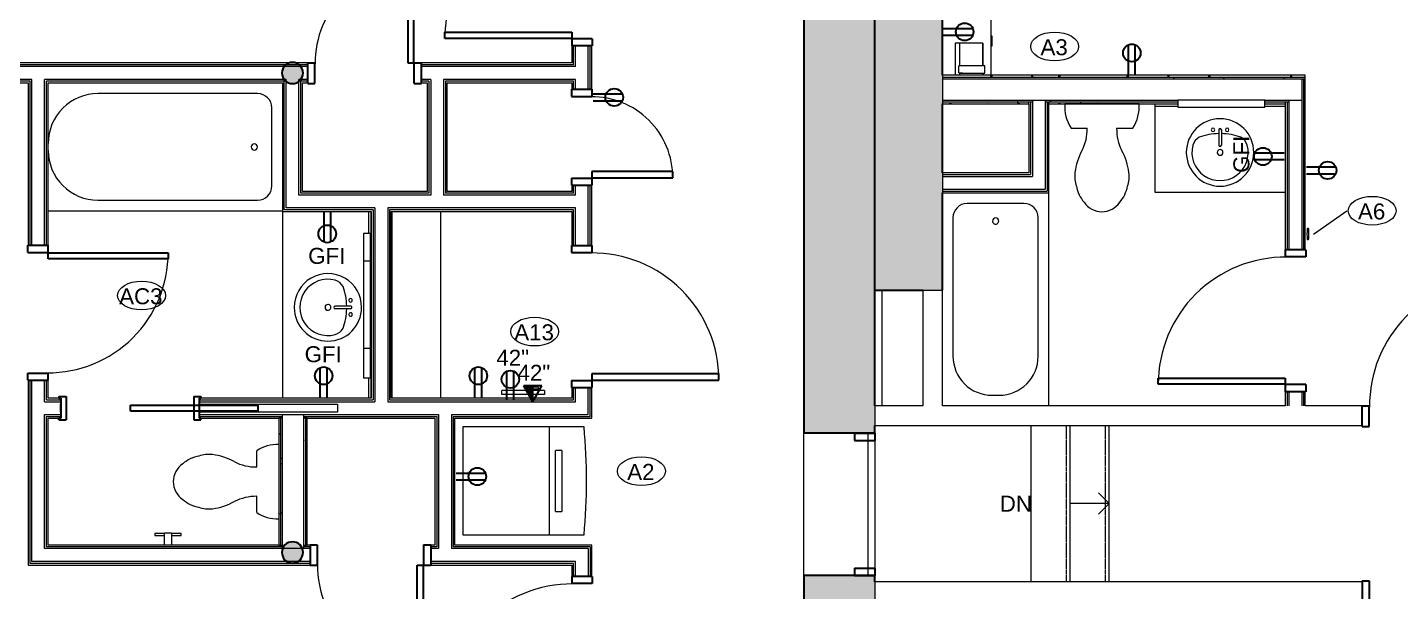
# Model space of a CAD drawing. Header units: inches. Extents: x -1176 to 1507, y -2563 to 978.
# Drawn here: x -808.8 to -422, y 300.4 to 459.2 of the extents above; entities that cross this region are included whole.
import ezdxf

# ---------------------------------------------------------------- set-up
doc = ezdxf.new("R2010")
doc.units = ezdxf.units.IN
doc.header["$MEASUREMENT"] = 0
doc.linetypes.add('Overhead 1_16_', pattern=[0.101562, 0.0625, -0.039062])
for name, color, linetype, lineweight in [('A-ANNO-NOTE', 131, 'Continuous', 40), ('A-DETL-GENF', 92, 'Continuous', 18), ('A-DOOR', 31, 'Continuous', 18), ('A-DOOR-FRAM', 31, 'Continuous', 30), ('A-FLOR', 192, 'Continuous', 18), ('A-WALL', 113, 'Continuous', 18), ('A-WALL-PATT', 111, 'Continuous', 18), ('I-FURN', 30, 'Continuous', 9), ('I-WALL', 2, 'Continuous', 18), ('P-SANR-FIXT', 6, 'Continuous', 9), ('Q-CASE', 31, 'Continuous', 9), ('Q-SPCQ', 91, 'Continuous', 9), ('Q-SPCQ-IDEN', 132, 'Continuous', 9), ('S-COLS', 52, 'Continuous', 18), ('S-STRS', 31, 'Continuous', 18), ('S-STRS-ANNO', 31, 'Continuous', 9), ('S-STRS-IDEN', 31, 'Continuous', 9)]:
    doc.layers.add(name, color=color, linetype=linetype, lineweight=lineweight)
doc.styles.add('Arial', font='arial.ttf', dxfattribs={"height": 4.5})
doc.styles.add('Swis721 Lt BT', font='swissl.ttf', dxfattribs={"height": 4.5})
pattern_1 = [(0, (0, 0), (15.36, 3.84), [0.634, -10.886, 0.634, -10.886, -61.44]), (0, (0, 0), (15.36, 3.84), [-23.04, 0.634, -22.406, 0.634, -10.886, -26.88]), (0, (0, 0), (15.36, 3.84), [-57.6, 0.634, -7.046, 0.634, -18.566]), (120, (5.76, 1.92), (-11.005538, 11.38215), [0.634, -10.886, 0.634, -10.886, -61.44]), (120, (5.76, 1.92), (-11.005538, 11.38215), [-23.04, 0.634, -22.406, 0.634, -10.886, -26.88]), (120, (5.76, 1.92), (-11.005538, 11.38215), [-57.6, 0.634, -7.046, 0.634, -18.566]), (240, (7.68, 9.6), (-4.354462, -15.22215), [0.634, -10.886, 0.634, -10.886, -61.44]), (240, (7.68, 9.6), (-4.354462, -15.22215), [-23.04, 0.634, -22.406, 0.634, -10.886, -26.88]), (240, (7.68, 9.6), (-4.354462, -15.22215), [-57.6, 0.634, -7.046, 0.634, -18.566])]

# ---------------------------------------------------------------- blocks, each defined once
blk = doc.blocks.new('C-Counter Top - ADJ HEIGHT-7930139-2nd Floor Power _ Signal')
at = {"layer": 'Q-CASE'}
for p, q in [((5.3, 0), (-47.26, 0)), ((-47.26, -0.75), (-41.04, -0.75)), ((-0.45, -0.75), (5.3, -0.75)), ((-47.26, -25), (5.3, -25))]:
    blk.add_line(p, q, dxfattribs=at)
blk = doc.blocks.new('Sink Vanity-Round - 19_ x 19_-6996918-2nd Floor Power _ Signal')
at = {"layer": 'P-SANR-FIXT'}
for p, q in [((3.43, -9.73), (3.43, -5.36)), ((4.18, -9.73), (4.18, -5.36))]:
    blk.add_line(p, q, dxfattribs=at)
for centre, radius, start, end in [((3.81, -3.35), 9.5, 90, 270), ((3.81, -3.35), 7.93, 345.3071, 194.6929), ((3.81, -3.35), 9.5, 270, 90), ((3.81, -3.35), 0.812, 0, 180), ((3.81, -3.35), 0.812, 180, 0), ((0.05, -4.11), 4.12, 197.8096, 239.2073), ((3.81, 9.17), 17.81, 250.7914, 268.7933), ((3.81, -5.36), 0.375, 0, 180), ((3.81, 9.17), 17.81, 271.2067, 289.2086), ((7.56, -4.11), 4.12, 300.7927, 342.1904), ((1.81, -9.73), 0.5, 0, 180), ((1.81, -9.73), 0.5, 180, 0), ((3.81, -9.73), 0.375, 180, 0), ((5.81, -9.73), 0.5, 0, 180), ((5.81, -9.73), 0.5, 180, 0)]:
    blk.add_arc(centre, radius, start, end, dxfattribs=at)
blk = doc.blocks.new('Single Flush - D1 3_ X 8_-8250001-2nd Floor Power _ Signal')
at = {"layer": 'A-DOOR', "lineweight": 30}
for p, q in [((16.15625, -2.8125), (17.90625, -2.8125)), ((16.15625, -38.625), (16.15625, -2.8125)), ((17.90625, -2.8125), (17.90625, -38.625)), ((17.90625, -38.625), (16.15625, -38.625))]:
    blk.add_line(p, q, dxfattribs=at)
at = {"layer": 'A-DOOR', "lineweight": 9}
blk.add_arc((17.90625, -2.8125), 35.8125, 179.5, 270, dxfattribs=at)
at = {"layer": 'A-DOOR-FRAM'}
for p, q in [((-20, 2.9375), (-20, -2.8125)), ((-20, 2.9375), (-18, 2.9375)), ((-18, 2.9375), (-18, -2.8125)), ((18.000004, 2.9375), (18.000004, -2.8125)), ((18.000004, 2.9375), (20.000004, 2.9375)), ((20.000004, 2.9375), (20.000004, -2.8125)), ((-20, -2.8125), (-18, -2.8125)), ((18.000004, -2.8125), (20.000004, -2.8125))]:
    blk.add_line(p, q, dxfattribs=at)
blk = doc.blocks.new('Single Flush - D2 2_4_ x 8_-8524163-2nd Floor Power _ Signal')
at = {"layer": 'A-DOOR', "lineweight": 30}
for p, q in [((12.15625, 30.625), (12.15625, 2.8125)), ((13.90625, 30.625), (12.15625, 30.625)), ((13.90625, 2.8125), (13.90625, 30.625)), ((12.15625, 2.8125), (13.90625, 2.8125))]:
    blk.add_line(p, q, dxfattribs=at)
at = {"layer": 'A-DOOR', "lineweight": 9}
blk.add_arc((13.90625, 2.8125), 27.8125, 90, 180.5, dxfattribs=at)
at = {"layer": 'A-DOOR-FRAM'}
for p, q in [((-16, -2.9375), (-16, 2.8125)), ((-16, 2.8125), (-14, 2.8125)), ((-14, -2.9375), (-14, 2.8125)), ((14.000004, -2.9375), (14.000004, 2.8125)), ((14.000004, 2.8125), (16.000004, 2.8125)), ((16.000004, -2.9375), (16.000004, 2.8125)), ((-16, -2.9375), (-14, -2.9375)), ((14.000004, -2.9375), (16.000004, -2.9375))]:
    blk.add_line(p, q, dxfattribs=at)
blk = doc.blocks.new('Single Flush - D2 2_10_ X 8_-8249392-2nd Floor Power _ Signal')
at = {"layer": 'A-DOOR', "lineweight": 30}
for p, q in [((15.15625, -2.8125), (16.90625, -2.8125)), ((15.15625, -36.625), (15.15625, -2.8125)), ((16.90625, -2.8125), (16.90625, -36.625)), ((16.90625, -36.625), (15.15625, -36.625))]:
    blk.add_line(p, q, dxfattribs=at)
at = {"layer": 'A-DOOR', "lineweight": 9}
blk.add_arc((16.90625, -2.8125), 33.8125, 179.5, 270, dxfattribs=at)
at = {"layer": 'A-DOOR-FRAM'}
for p, q in [((-19, 2.9375), (-19, -2.8125)), ((-19, 2.9375), (-17, 2.9375)), ((-17, 2.9375), (-17, -2.8125)), ((17.000004, 2.9375), (17.000004, -2.8125)), ((17.000004, 2.9375), (19.000004, 2.9375)), ((19.000004, 2.9375), (19.000004, -2.8125)), ((-19, -2.8125), (-17, -2.8125)), ((17.000004, -2.8125), (19.000004, -2.8125))]:
    blk.add_line(p, q, dxfattribs=at)
blk = doc.blocks.new('Single Flush Pocket - D5 3_ X 8_-6998484-2nd Floor Power _ Signal')
at = {"layer": 'A-DOOR', "lineweight": 30}
for p, q in [((0.1875, 0.875), (36, 0.875)), ((0.1875, -0.875), (0.1875, 0.875)), ((36, 0.875), (36, -0.875)), ((36, -0.875), (0.1875, -0.875))]:
    blk.add_line(p, q, dxfattribs=at)
at = {"layer": 'A-DOOR', "lineweight": 9}
blk.add_arc((36, -0.875), 35.8125, 179.5, 180, dxfattribs=at)
at = {"layer": 'A-DOOR-FRAM'}
for p, q in [((-20, 3.3125), (-20, 2.8125)), ((-20, 3.3125), (-18, 3.3125)), ((-20, 2.8125), (-19.5, 2.8125)), ((-19.5, 2.8125), (-19.5, -2.8125)), ((-18, 3.3125), (-18, -3.3125)), ((18.000004, 3.3125), (18.000004, -3.3125)), ((18.000004, 3.3125), (20.000004, 3.3125)), ((19.500004, 2.8125), (19.500004, -2.8125)), ((19.500004, 2.8125), (20.000004, 2.8125)), ((20.000004, 3.3125), (20.000004, 2.8125)), ((-20, -3.3125), (-20, -2.8125)), ((-20, -2.8125), (-19.5, -2.8125)), ((-20, -3.3125), (-18, -3.3125)), ((18.000004, -3.3125), (20.000004, -3.3125)), ((19.500004, -2.8125), (20.000004, -2.8125)), ((20.000004, -3.3125), (20.000004, -2.8125))]:
    blk.add_line(p, q, dxfattribs=at)
blk = doc.blocks.new('Single Flush - D2 2_6_ X 8_-8253023-2nd Floor Power _ Signal')
at = {"layer": 'A-DOOR', "lineweight": 30}
for p, q in [((13.15625, -2.8125), (14.90625, -2.8125)), ((13.15625, -32.625), (13.15625, -2.8125)), ((14.90625, -2.8125), (14.90625, -32.625)), ((14.90625, -32.625), (13.15625, -32.625))]:
    blk.add_line(p, q, dxfattribs=at)
at = {"layer": 'A-DOOR', "lineweight": 9}
blk.add_arc((14.90625, -2.8125), 29.8125, 179.5, 270, dxfattribs=at)
at = {"layer": 'A-DOOR-FRAM'}
for p, q in [((-17, 2.9375), (-17, -2.8125)), ((-17, 2.9375), (-15, 2.9375)), ((-15, 2.9375), (-15, -2.8125)), ((15.000004, 2.9375), (15.000004, -2.8125)), ((15.000004, 2.9375), (17.000004, 2.9375)), ((17.000004, 2.9375), (17.000004, -2.8125)), ((-17, -2.8125), (-15, -2.8125)), ((15.000004, -2.8125), (17.000004, -2.8125))]:
    blk.add_line(p, q, dxfattribs=at)
blk = doc.blocks.new('Tub-Rectangular-3D - Tub-Rectangular-3D 3-V43-2nd Floor Power _ Signal')
at = {"layer": 'P-SANR-FIXT'}
for p, q in [((22.28, 38.81), (-43.72, 38.81)), ((8.28, 35.81), (-36.72, 35.81)), ((-40.72, 31.81), (-40.72, 9.81)), ((-36.72, 5.81), (8.28, 5.81))]:
    blk.add_line(p, q, dxfattribs=at)
for centre, radius, start, end in [((-36.72, 31.81), 4, 90, 180), ((8.28, 21.81), 14, 360, 90), ((-35.77, 20.81), 0.875, 90, 270), ((-35.77, 20.81), 0.875, 270, 90), ((8.28, 19.81), 14, 270, 0), ((-36.72, 9.81), 4, 180, 270)]:
    blk.add_arc(centre, radius, start, end, dxfattribs=at)
blk = doc.blocks.new('Vanity Counter Top w Round Sink Hole - 24_ Depth-7683068-2nd Floor Power _ Signal')
at = {"layer": 'Q-CASE'}
for p, q in [((-52.26, 25), (-15.64, 25)), ((-15.64, 25), (-15.64, 0)), ((-52.26, 0.75), (-46.51, 0.75)), ((-22.01, 0.75), (-15.64, 0.75))]:
    blk.add_line(p, q, dxfattribs=at)
blk = doc.blocks.new('Single Flush - D2 3_ X 8_-8252885-2nd Floor Power _ Signal')
at = {"layer": 'A-DOOR', "lineweight": 30}
for p, q in [((16.15625, -2.8125), (17.90625, -2.8125)), ((16.15625, -38.625), (16.15625, -2.8125)), ((17.90625, -2.8125), (17.90625, -38.625)), ((17.90625, -38.625), (16.15625, -38.625))]:
    blk.add_line(p, q, dxfattribs=at)
at = {"layer": 'A-DOOR', "lineweight": 9}
blk.add_arc((17.90625, -2.8125), 35.8125, 179.5, 270, dxfattribs=at)
at = {"layer": 'A-DOOR-FRAM'}
for p, q in [((-20, 2.9375), (-20, -2.8125)), ((-20, 2.9375), (-18, 2.9375)), ((-18, 2.9375), (-18, -2.8125)), ((18.000004, 2.9375), (18.000004, -2.8125)), ((18.000004, 2.9375), (20.000004, 2.9375)), ((20.000004, 2.9375), (20.000004, -2.8125)), ((-20, -2.8125), (-18, -2.8125)), ((18.000004, -2.8125), (20.000004, -2.8125))]:
    blk.add_line(p, q, dxfattribs=at)
blk = doc.blocks.new('HVAC_Other_LK-Systems_Room-Thermostat-S1-Dti-24V-NO - Room Thermostat S1 Dti 24V NO-6786672-2nd Floor Power _ Signal')
at = {"layer": 'A-DETL-GENF', "lineweight": 9}
for p, q in [((-1.55, 0.12), (-1.55, -0.05)), ((-1.48, 0.12), (-1.55, 0.12)), ((-1.48, 0.12), (-1.55, 0.12)), ((-1.55, 0.12), (-1.55, -0.23)), ((-1.48, 0.28), (-1.48, 0.12)), ((1.48, 0.28), (-1.48, 0.28)), ((1.48, 0.28), (-1.48, 0.28)), ((-1.48, 0.28), (-1.48, 0.12)), ((1.48, 0.12), (1.48, 0.28)), ((1.48, 0.12), (1.48, 0.28)), ((1.55, 0.12), (1.48, 0.12)), ((1.55, 0.12), (1.48, 0.12)), ((1.55, -0.23), (1.55, 0.12)), ((1.55, -0.23), (1.55, 0.12)), ((-1.55, -0.05), (-1.55, -0.23)), ((-1.55, -0.23), (-0.76, -0.25)), ((-1.55, -0.23), (-0.76, -0.25)), ((-0.76, -0.25), (0, -0.26)), ((-0.76, -0.25), (-0.06, -0.26)), ((-0.06, -0.26), (-0.06, -0.3)), ((-0.06, -0.3), (0.06, -0.3)), ((-0.06, -0.3), (0.06, -0.3)), ((0, -0.26), (0.76, -0.25)), ((0.06, -0.26), (0.76, -0.25)), ((0.06, -0.3), (0.06, -0.26)), ((0.06, -0.3), (0.06, -0.26)), ((0.76, -0.25), (1.55, -0.23)), ((0.76, -0.25), (1.55, -0.23))]:
    blk.add_line(p, q, dxfattribs=at)
blk = doc.blocks.new('Speaker_Phone_6931 - Phone-6780614-2nd Floor Power _ Signal')
at = {"layer": 'Q-SPCQ'}
for p, q in [((-7.79, 12.24), (-14.18, 12.24)), ((-14.18, 12.24), (-14.18, 4.45)), ((-14.18, 12.24), (-7.79, 12.24)), ((-14.18, 12.24), (-14.18, 4.45)), ((-5.77, 12.85), (-7.79, 12.85)), ((-7.79, 12.85), (-7.79, 12.24)), ((-5.77, 12.85), (-7.79, 12.85)), ((-7.79, 12.85), (-7.79, 5.69)), ((-5.79, 12.24), (-5.3, 12.24)), ((-5.77, 12.24), (-5.77, 12.85)), ((-5.77, 5.69), (-5.77, 12.85)), ((-5.3, 12.24), (-5.77, 12.24)), ((-5.3, 4.45), (-5.3, 12.24)), ((-5.3, 4.45), (-5.3, 12.24)), ((-14.18, 5.69), (-7.79, 5.69)), ((-14.18, 4.45), (-5.3, 4.45)), ((-14.18, 4.45), (-5.3, 4.45)), ((-7.79, 6.51), (-7.79, 5.51)), ((-5.79, 5.51), (-7.79, 5.51)), ((-5.79, 5.51), (-5.79, 6.51)), ((-5.79, 5.69), (-5.3, 5.69))]:
    blk.add_line(p, q, dxfattribs=at)
blk = doc.blocks.new('AC3 - AC3-7344563-2nd Floor Power _ Signal')
at = {"layer": 'Q-SPCQ'}
for p, q in [((12.25, 5), (-12.25, 5)), ((-12.25, 5), (-12.25, 3)), ((12.25, 3), (12.25, 5)), ((-12.25, 3), (12.25, 3))]:
    blk.add_line(p, q, dxfattribs=at)
blk = doc.blocks.new('P-Toilet-Floor-3D - Floor Mount-V90-2nd Floor Power _ Signal')
at = {"layer": 'P-SANR-FIXT'}
for p, q in [((-8.7, 8.31), (-4.13, 8.31)), ((4.13, 8.31), (8.7, 8.31))]:
    blk.add_line(p, q, dxfattribs=at)
for centre, radius, start, end in [((0.18, 25.42), 6.45, 91.5969, 144.1622), ((-0.18, 25.42), 6.45, 35.8378, 88.4031), ((2.68, 22.72), 10.08, 140.0681, 169.0843), ((-2.68, 22.72), 10.08, 10.9157, 39.9319), ((0.88, 21.86), 8.56, 161.1064, 187.2133), ((-0.88, 21.86), 8.56, 352.7867, 18.8936), ((9.41, 22.94), 17.16, 187.2133, 208.7603), ((-9.41, 22.94), 17.16, 331.2397, 352.7867), ((-17.85, 8.46), 13.72, 359.3911, 27.0003), ((17.85, 8.46), 13.72, 152.9997, 180.6089), ((0.69, 2.25), 11.19, 147.1473, 180.6052), ((-0.69, 2.25), 11.19, 359.3948, 32.8527)]:
    blk.add_arc(centre, radius, start, end, dxfattribs=at)
blk = doc.blocks.new('Single Flush - D2 3_ X 8_-8252906-2nd Floor Power _ Signal')
at = {"layer": 'A-DOOR', "lineweight": 30}
for p, q in [((16.15625, 38.625), (16.15625, 2.8125)), ((17.90625, 38.625), (16.15625, 38.625)), ((17.90625, 2.8125), (17.90625, 38.625)), ((16.15625, 2.8125), (17.90625, 2.8125))]:
    blk.add_line(p, q, dxfattribs=at)
at = {"layer": 'A-DOOR', "lineweight": 9}
blk.add_arc((17.90625, 2.8125), 35.8125, 90, 180.5, dxfattribs=at)
at = {"layer": 'A-DOOR-FRAM'}
for p, q in [((-20, -2.9375), (-20, 2.8125)), ((-20, 2.8125), (-18, 2.8125)), ((-18, -2.9375), (-18, 2.8125)), ((18.000004, -2.9375), (18.000004, 2.8125)), ((18.000004, 2.8125), (20.000004, 2.8125)), ((20.000004, -2.9375), (20.000004, 2.8125)), ((-20, -2.9375), (-18, -2.9375)), ((18.000004, -2.9375), (20.000004, -2.9375))]:
    blk.add_line(p, q, dxfattribs=at)
blk = doc.blocks.new('CW Shelves _ Rails - Shelve Rail-8525017-2nd Floor Power _ Signal')
at = {"layer": 'Q-CASE'}
for p, q in [((54.56, -2.36), (2, -2.36)), ((2, -16.14), (54.56, -16.14))]:
    blk.add_line(p, q, dxfattribs=at)
blk = doc.blocks.new('A1012 - Telephone_ Wall Mounted_ 1 Line 12 x 12 - A1012 - Telephone_ Wall Mounted_ 1 Line 12__ x 12__-7407553-2nd Floor Power _ Signal')
at = {"layer": 'Q-SPCQ'}
for p, q in [((-15, -16.18), (-15, -15)), ((-15, -15), (-3, -15)), ((-3, -15), (-3, -16.18)), ((-15, -16.18), (-3, -16.18)), ((-13.3, -16.18), (-13.5, -16.58)), ((-13.5, -16.58), (-13.3, -16.18)), ((-13.5, -16.58), (-13.11, -17.17)), ((-13.5, -16.58), (-12.75, -16.58)), ((-12.75, -17.17), (-13.11, -17.17)), ((-12.75, -16.58), (-12.28, -16.58)), ((-12.28, -17.17), (-12.75, -17.17)), ((-12.28, -16.58), (-11.53, -16.58)), ((-11.93, -17.17), (-12.28, -17.17)), ((-11.93, -17.17), (-11.53, -16.58)), ((-11.53, -16.58), (-11.73, -16.18)), ((-11.73, -16.18), (-11.53, -16.58)), ((-9.77, -16.26), (-9.77, -16.18)), ((-9.3, -16.26), (-9.77, -16.26)), ((-9.3, -16.18), (-9.3, -16.26)), ((-8.98, -16.26), (-8.98, -16.18)), ((-8.51, -16.26), (-8.98, -16.26)), ((-8.51, -16.18), (-8.51, -16.26)), ((-8.2, -16.26), (-8.2, -16.18)), ((-7.72, -16.26), (-8.2, -16.26)), ((-7.72, -16.18), (-7.72, -16.26)), ((-7.41, -16.26), (-7.41, -16.18)), ((-6.94, -16.26), (-7.41, -16.26)), ((-6.94, -16.18), (-6.94, -16.26)), ((-6.62, -16.26), (-6.62, -16.18)), ((-6.15, -16.26), (-6.62, -16.26)), ((-6.15, -16.18), (-6.15, -16.26))]:
    blk.add_line(p, q, dxfattribs=at)
blk = doc.blocks.new('Ice_Maker_2779 - Ice_Maker_2779-7475657-2nd Floor Power _ Signal')
at = {"layer": 'Q-SPCQ'}
for p, q in [((-15.2, 0), (-15.2, -34.2)), ((15.2, 0), (-15.2, 0)), ((15.2, -34.2), (15.2, 0)), ((-15.2, -24.5), (15.2, -24.5)), ((-8.6, -26.11), (8.59, -26.11)), ((-8.6, -26.11), (-8.6, -27.96)), ((8.59, -27.96), (8.59, -26.11)), ((8.59, -27.96), (-8.6, -27.96))]:
    blk.add_line(p, q, dxfattribs=at)
blk.add_arc((0, 129.12), 164.02, 264.6827, 275.3173, dxfattribs=at)
blk = doc.blocks.new('Single Flush - D2 3_ X 8_-8252881-2nd Floor Power _ Signal')
at = {"layer": 'A-DOOR-FRAM'}
for p, q in [((-20, 4.25), (-20, 10)), ((-20, 10), (-18, 10)), ((-18, 4.25), (-18, 10)), ((18.000004, 4.25), (18.000004, 10)), ((18.000004, 10), (20.000004, 10)), ((20.000004, 4.25), (20.000004, 10)), ((-20, 4.25), (-18, 4.25)), ((18.000004, 4.25), (20.000004, 4.25))]:
    blk.add_line(p, q, dxfattribs=at)
blk = doc.blocks.new('Tub-Rectangular-3D - Tub-Rectangular-3D-7642864-2nd Floor Power _ Signal')
at = {"layer": 'P-SANR-FIXT'}
for p, q in [((16.28, 32.75), (-43.72, 32.75)), ((2.28, 29.75), (-36.72, 29.75)), ((-40.72, 25.75), (-40.72, 9.75)), ((13.28, 16.75), (13.28, 18.75)), ((-36.72, 5.75), (2.28, 5.75))]:
    blk.add_line(p, q, dxfattribs=at)
for centre, radius, start, end in [((-36.72, 25.75), 4, 90, 180), ((2.28, 18.75), 11, 360, 90), ((-35.77, 17.75), 0.875, 90, 270), ((-35.77, 17.75), 0.875, 270, 90), ((2.28, 16.75), 11, 270, 0), ((-36.72, 9.75), 4, 180, 270)]:
    blk.add_arc(centre, radius, start, end, dxfattribs=at)
blk = doc.blocks.new('P-Toilet-Floor-3D - Floor Mount-7330913-2nd Floor Power _ Signal')
at = {"layer": 'P-SANR-FIXT'}
for p, q in [((10.46, -1.47), (-10.46, -1.47)), ((-8.7, -8.31), (-4.13, -8.31)), ((4.13, -8.31), (8.7, -8.31))]:
    blk.add_line(p, q, dxfattribs=at)
for centre, radius, start, end in [((0.69, -2.25), 11.19, 176.0012, 212.8527), ((-0.69, -2.25), 11.19, 327.1473, 3.9988), ((-17.85, -8.46), 13.72, 332.9997, 0.6089), ((17.85, -8.46), 13.72, 179.3911, 207.0003), ((9.41, -22.94), 17.16, 151.2397, 172.7867), ((-9.41, -22.94), 17.16, 7.2133, 28.7603), ((0.88, -21.86), 8.56, 172.7867, 198.8936), ((-0.88, -21.86), 8.56, 341.1064, 7.2133), ((2.68, -22.72), 10.08, 190.9157, 219.9319), ((-2.68, -22.72), 10.08, 320.0681, 349.0843), ((0.18, -25.42), 6.45, 215.8378, 268.4031), ((-0.18, -25.42), 6.45, 271.5969, 324.1622)]:
    blk.add_arc(centre, radius, start, end, dxfattribs=at)
blk = doc.blocks.new('Single Flush - D1 3_ X 8_-8252945-2nd Floor Power _ Signal')
at = {"layer": 'A-DOOR', "lineweight": 30}
for p, q in [((16.15625, -2.75), (17.90625, -2.75)), ((16.15625, -38.5625), (16.15625, -2.75)), ((17.90625, -2.75), (17.90625, -38.5625)), ((17.90625, -38.5625), (16.15625, -38.5625))]:
    blk.add_line(p, q, dxfattribs=at)
at = {"layer": 'A-DOOR', "lineweight": 9}
blk.add_arc((17.90625, -2.75), 35.8125, 179.5, 270, dxfattribs=at)
at = {"layer": 'A-DOOR-FRAM'}
for p, q in [((-20, 3), (-20, -2.75)), ((-20, 3), (-18, 3)), ((-18, 3), (-18, -2.75)), ((18.000004, 3), (18.000004, -2.75)), ((18.000004, 3), (20.000004, 3)), ((20.000004, 3), (20.000004, -2.75)), ((-20, -2.75), (-18, -2.75)), ((18.000004, -2.75), (20.000004, -2.75))]:
    blk.add_line(p, q, dxfattribs=at)
blk = doc.blocks.new('Single Flush - D1 3_ X 8_-8252946-2nd Floor Power _ Signal')
at = {"layer": 'A-DOOR', "lineweight": 30}
for p, q in [((16.15625, 38.5625), (16.15625, 2.75)), ((17.90625, 38.5625), (16.15625, 38.5625)), ((17.90625, 2.75), (17.90625, 38.5625)), ((16.15625, 2.75), (17.90625, 2.75))]:
    blk.add_line(p, q, dxfattribs=at)
at = {"layer": 'A-DOOR', "lineweight": 9}
blk.add_arc((17.90625, 2.75), 35.8125, 90, 180.5, dxfattribs=at)
at = {"layer": 'A-DOOR-FRAM'}
for p, q in [((-20, -3), (-20, 2.75)), ((-20, 2.75), (-18, 2.75)), ((-18, -3), (-18, 2.75)), ((18.000004, -3), (18.000004, 2.75)), ((18.000004, 2.75), (20.000004, 2.75)), ((20.000004, -3), (20.000004, 2.75)), ((-20, -3), (-18, -3)), ((18.000004, -3), (20.000004, -3))]:
    blk.add_line(p, q, dxfattribs=at)
blk = doc.blocks.new('Bed_Side_Table_5122 - T-4-V130-2nd Floor Power _ Signal')
at = {"layer": 'I-FURN'}
for p, q in [((12, 3.99), (-9.67, 3.99)), ((12, -9.79), (12, 3.99)), ((-9.67, -9.79), (-1.38, -9.79)), ((-1.38, -9.79), (-1.38, -10)), ((-1.38, -9.79), (1.38, -9.79)), ((-1.38, -10), (1.38, -10)), ((1.38, -10), (1.38, -9.79)), ((1.38, -9.79), (12, -9.79))]:
    blk.add_line(p, q, dxfattribs=at)
blk = doc.blocks.new('AC3 - AC3-8439172-2nd Floor Power _ Signal')
at = {"layer": 'Q-SPCQ'}
for p, q in [((12.25, 5), (-12.25, 5)), ((-12.25, 5), (-12.25, 3)), ((12.25, 3), (12.25, 5)), ((-12.25, 3), (12.25, 3))]:
    blk.add_line(p, q, dxfattribs=at)
blk = doc.blocks.new('Mirror68 - Mirror-8095697-2nd Floor Power _ Signal')
at = {"layer": 'Q-SPCQ'}
for p, q in [((-974.29, -999.6), (-982.6, -999.6)), ((-982.6, -999.6), (-982.6, -1001.6)), ((-982.6, -1001.6), (-942.01, -1001.6)), ((-942.01, -999.6), (-949.79, -999.6)), ((-942.01, -1001.6), (-942.01, -999.6))]:
    blk.add_line(p, q, dxfattribs=at)
blk = doc.blocks.new('P-Toilet_Paper_Holder - 7 1_2_x3 1_2_x7 1_4_-2803415-2nd Floor Power _ Signal')
at = {"layer": 'P-SANR-FIXT'}
for p, q in [((914.9, 498.03), (914.9, 500.03)), ((914.9, 500.03), (918.4, 500.03)), ((915.65, 502.78), (915.15, 502.78)), ((915.15, 502.78), (915.15, 500.03)), ((915.65, 500.03), (915.65, 502.78)), ((918.4, 498.03), (914.9, 498.03)), ((915.15, 498.03), (915.15, 495.28)), ((915.15, 495.28), (915.65, 495.28)), ((915.65, 495.28), (915.65, 498.03))]:
    blk.add_line(p, q, dxfattribs=at)
blk = doc.blocks.new('Single Flush - D2 1_11_ X 8_-8524823-2nd Floor Power _ Signal')
at = {"layer": 'A-DOOR', "lineweight": 30}
for p, q in [((9.65625, 25.625), (9.65625, 2.8125)), ((11.40625, 25.625), (9.65625, 25.625)), ((11.40625, 2.8125), (11.40625, 25.625)), ((9.65625, 2.8125), (11.40625, 2.8125))]:
    blk.add_line(p, q, dxfattribs=at)
at = {"layer": 'A-DOOR', "lineweight": 9}
blk.add_arc((11.40625, 2.8125), 22.8125, 90, 180.5, dxfattribs=at)
at = {"layer": 'A-DOOR-FRAM'}
for p, q in [((-13.5, -2.9375), (-13.5, 2.8125)), ((-13.5, 2.8125), (-11.5, 2.8125)), ((-11.5, -2.9375), (-11.5, 2.8125)), ((11.500004, -2.9375), (11.500004, 2.8125)), ((11.500004, 2.8125), (13.500004, 2.8125)), ((13.500004, -2.9375), (13.500004, 2.8125)), ((-13.5, -2.9375), (-11.5, -2.9375)), ((11.500004, -2.9375), (13.500004, -2.9375))]:
    blk.add_line(p, q, dxfattribs=at)
blk = doc.blocks.new('Appliance_Specialty Equipment Tag - Standard-3515593-2nd Floor Power _ Signal')
at = {"layer": 'Q-SPCQ-IDEN'}
blk.add_ellipse((-0.0499, 0.0037), major_axis=(-0.1406, 0), ratio=0.600473, dxfattribs=at)

msp = doc.modelspace()

# ---------------------------------------------------------------- hatches: boundary and pattern name
at = {"layer": 'A-ANNO-NOTE', "lineweight": 9}
msp.add_hatch(color=256, dxfattribs=at).paths.add_polyline_path([(-666.45, 353.81), (-669.02, 358.28), (-666.45, 358.28), (-666.45, 355.13)], flags=0)
at = {"layer": 'A-WALL-PATT', "lineweight": 9}
h = msp.add_hatch(color=7, dxfattribs=at)
h.paths.add_polyline_path([(-578.54, 190.25), (-570.07, 190.25), (-570.07, 304.93), (-590.07, 304.93), (-590.07, 190.25)], flags=0)
h.paths.add_polyline_path([(-570.07, 345.08), (-570.07, 543.68), (-590.07, 543.68), (-590.07, 345.08), (-578.54, 345.08)], flags=0)
msp.add_hatch(color=7, dxfattribs=at).paths.add_polyline_path([(-551.07, 385.19), (-551.07, 484.37), (-570.07, 484.37), (-570.07, 385.19), (-556.57, 385.19)], flags=0)
h = msp.add_hatch(dxfattribs=at)
h.set_pattern_fill('FP_2', color=256, style=0, pattern_type=2)
h.set_pattern_definition(pattern_1)
h.paths.add_polyline_path([(-448.82, 445.21), (-448.82, 445.71), (-551.07, 445.71), (-551.07, 445.21), (-462.9, 445.21)], flags=0)
h = msp.add_hatch(dxfattribs=at)
h.set_pattern_fill('FP_2', color=256, style=0, pattern_type=2)
h.set_pattern_definition(pattern_1)
h.paths.add_polyline_path([(-449.32, 444.71), (-448.82, 444.71), (-448.82, 445.21), (-551.07, 445.21), (-551.07, 444.71), (-449.82, 444.71)], flags=0)
h = msp.add_hatch(dxfattribs=at)
h.set_pattern_fill('FP_2', color=256, style=0, pattern_type=2)
h.set_pattern_definition(pattern_1)
h.paths.add_polyline_path([(-509.16, 438.21), (-484.7, 438.21), (-484.7, 438.71), (-522.07, 438.71), (-522.07, 438.21), (-521.07, 438.21)], flags=0)
h.paths.add_polyline_path([(-453.95, 438.21), (-453.45, 438.21), (-453.45, 438.71), (-460.2, 438.71), (-460.2, 438.21), (-454.45, 438.21)], flags=0)
h.paths.add_polyline_path([(-532.29, 438.21), (-525.7, 438.21), (-525.7, 438.71), (-551.07, 438.71), (-551.07, 438.21)], flags=0)
h = msp.add_hatch(dxfattribs=at)
h.set_pattern_fill('FP_2', color=256, style=0, pattern_type=2)
h.set_pattern_definition(pattern_1)
h.paths.add_polyline_path([(-454.45, 437.71), (-454.45, 438.21), (-460.2, 438.21), (-460.2, 437.71)], flags=0)
h.paths.add_polyline_path([(-486.03, 437.71), (-484.7, 437.71), (-484.7, 438.21), (-521.07, 438.21), (-521.07, 437.71), (-509.16, 437.71)], flags=0)
h.paths.add_polyline_path([(-532.29, 437.71), (-526.7, 437.71), (-526.7, 438.21), (-551.07, 438.21), (-551.07, 437.71)], flags=0)
h = msp.add_hatch(dxfattribs=at)
h.set_pattern_fill('FP_2', color=256, style=0, pattern_type=2)
h.set_pattern_definition(pattern_1)
h.paths.add_polyline_path([(-738.02, 313.44), (-737.52, 313.44), (-737.52, 349.19), (-738.02, 349.19), (-738.02, 328.34)], flags=0)
h = msp.add_hatch(dxfattribs=at)
h.set_pattern_fill('FP_2', color=256, style=0, pattern_type=2)
h.set_pattern_definition(pattern_1)
h.paths.add_polyline_path([(-737.52, 313.44), (-737.02, 313.44), (-737.02, 349.19), (-737.52, 349.19), (-737.52, 328.34)], flags=0)
h = msp.add_hatch(dxfattribs=at)
h.set_pattern_fill('FP_2', color=256, style=0, pattern_type=2)
h.set_pattern_definition(pattern_1)
h.paths.add_polyline_path([(-731.02, 313.44), (-730.52, 313.44), (-730.52, 349.19), (-731.02, 349.19), (-731.02, 328.34)], flags=0)
at = {"layer": 'S-COLS'}
for points in [[(-734.16, 443.37), (-733.02, 443.6), (-732.04, 444.25), (-731.39, 445.23), (-731.16, 446.37), (-731.39, 447.52), (-732.04, 448.5), (-733.02, 449.15), (-734.16, 449.37), (-735.31, 449.15), (-736.28, 448.5), (-736.94, 447.52), (-737.16, 446.37), (-736.94, 445.23), (-736.28, 444.25), (-735.31, 443.6)], [(-734.16, 308.37), (-733.02, 308.6), (-732.04, 309.25), (-731.39, 310.23), (-731.16, 311.37), (-731.39, 312.52), (-732.04, 313.5), (-733.02, 314.15), (-734.16, 314.37), (-735.31, 314.15), (-736.28, 313.5), (-736.94, 312.52), (-737.16, 311.37), (-736.94, 310.23), (-736.28, 309.25), (-735.31, 308.6)]]:
    msp.add_hatch(color=250, dxfattribs=at).paths.add_polyline_path(points, flags=0)

# ---------------------------------------------------------------- linework, layer by layer
at = {"layer": 'A-ANNO-NOTE', "lineweight": 30}
for p, q in [((-550.74, 458.91), (-542.48, 458.91)), ((-550.74, 457), (-542.48, 457)), ((-498.65, 446.03), (-498.65, 454.3)), ((-496.73, 446.03), (-496.73, 454.3)), ((-649.49, 440.48), (-641.23, 440.48)), ((-649.49, 438.56), (-641.23, 438.56)), ((-454.77, 423.83), (-463.04, 423.83)), ((-454.77, 421.91), (-463.04, 421.91)), ((-448.49, 419.91), (-440.23, 419.91)), ((-448.49, 418), (-440.23, 418)), ((-725.33, 407.05), (-725.33, 398.78)), ((-723.41, 407.05), (-723.41, 398.78)), ((-726.33, 355.14), (-726.33, 363.4)), ((-724.41, 355.14), (-724.41, 363.4)), ((-682.74, 355.14), (-682.74, 363.4)), ((-680.82, 355.14), (-680.82, 363.4)), ((-673.74, 354.14), (-673.74, 362.4)), ((-671.82, 354.14), (-671.82, 362.4)), ((-666.45, 353.81), (-669.02, 358.28)), ((-663.87, 358.28), (-669.02, 358.28)), ((-666.45, 353.81), (-663.87, 358.28)), ((-688.07, 333.7), (-679.81, 333.7)), ((-688.07, 331.79), (-679.81, 331.79))]:
    msp.add_line(p, q, dxfattribs=at)
at = {"layer": 'A-ANNO-NOTE', "lineweight": 9}
for p, q in [((-666.45, 353.81), (-669.02, 358.28)), ((-669.02, 358.28), (-666.45, 358.28)), ((-666.45, 358.28), (-666.45, 353.81))]:
    msp.add_line(p, q, dxfattribs=at)
at = {"layer": 'A-ANNO-NOTE', "lineweight": 30}
for centre, radius in [((-544.76, 457.95), 2.47), ((-497.69, 452.02), 2.47), ((-643.51, 439.52), 2.47), ((-460.75, 422.87), 2.47), ((-442.51, 418.95), 2.47), ((-724.37, 401.07), 2.48), ((-725.37, 361.12), 2.47), ((-681.78, 361.12), 2.47), ((-672.78, 360.12), 2.47), ((-682.09, 332.75), 2.47)]:
    msp.add_circle(centre, radius, dxfattribs=at)
at = {"layer": 'A-FLOR'}
for p, q in [((-568.07, 385.19), (-568.07, 352.62)), ((-590.07, 304.93), (-590.07, 344.93))]:
    msp.add_line(p, q, dxfattribs=at)
at = {"layer": 'A-WALL', "color": 8, "lineweight": 30}
for p, q in [((-590.07, 563.68), (-590.07, 345.08)), ((-570.07, 352.62), (-570.07, 543.68)), ((-551.07, 445.71), (-551.07, 484.37)), ((-551.07, 418.25), (-551.07, 437.71)), ((-551.07, 385.19), (-551.07, 412.62)), ((-570.07, 385.19), (-556.57, 385.19)), ((-570.07, 345.08), (-570.07, 347.12)), ((-570.07, 304.93), (-590.07, 304.93)), ((-590.07, 304.93), (-590.07, 79.47)), ((-570.07, 303.12), (-570.07, 304.93))]:
    msp.add_line(p, q, dxfattribs=at)
at = {"layer": 'A-WALL'}
for p, q in [((-654.95, 448.69), (-654.95, 454)), ((-654.45, 448.19), (-654.45, 454)), ((-650.82, 441.78), (-650.82, 454)), ((-650.32, 441.78), (-650.32, 454)), ((-729.85, 448.69), (-1015.06, 448.69)), ((-729.85, 448.19), (-1015.06, 448.19)), ((-654.95, 448.69), (-697.85, 448.69)), ((-654.45, 448.19), (-697.85, 448.19)), ((-551.07, 445.71), (-551.07, 437.71)), ((-551.07, 445.21), (-448.82, 445.21)), ((-807.6, 444.56), (-1015.06, 444.56)), ((-808.1, 444.06), (-1015.06, 444.06)), ((-808.1, 397.87), (-808.1, 444.06)), ((-807.6, 397.87), (-807.6, 444.56)), ((-803.98, 397.87), (-803.98, 444.56)), ((-735.98, 444.56), (-803.98, 444.56)), ((-803.48, 397.87), (-803.48, 444.06)), ((-736.48, 444.06), (-803.48, 444.06)), ((-736.48, 407.87), (-736.48, 444.06)), ((-735.98, 408.37), (-735.98, 444.56)), ((-729.85, 444.56), (-732.35, 444.56)), ((-732.35, 412), (-732.35, 444.56)), ((-729.85, 444.06), (-731.85, 444.06)), ((-731.85, 412.5), (-731.85, 444.06)), ((-695.21, 444.56), (-697.85, 444.56)), ((-695.71, 444.06), (-697.85, 444.06)), ((-695.71, 444.06), (-695.71, 412.5)), ((-695.21, 444.56), (-695.21, 412)), ((-654.45, 444.56), (-691.59, 444.56)), ((-691.59, 444.56), (-691.59, 412)), ((-654.95, 444.06), (-691.09, 444.06)), ((-691.09, 444.06), (-691.09, 412.5)), ((-654.95, 441.78), (-654.95, 444.06)), ((-654.45, 441.78), (-654.45, 444.56)), ((-551.07, 444.71), (-448.82, 444.71)), ((-449.82, 444.71), (-449.82, 396.62)), ((-449.32, 444.71), (-449.32, 396.62)), ((-551.07, 438.71), (-484.7, 438.71)), ((-551.07, 438.21), (-525.7, 438.21)), ((-526.7, 437.71), (-526.7, 438.21)), ((-526.2, 438.21), (-526.2, 417.75)), ((-525.7, 438.71), (-525.7, 417.25)), ((-522.07, 438.71), (-522.07, 413.62)), ((-522.07, 438.21), (-484.7, 438.21)), ((-521.57, 438.21), (-521.57, 413.12)), ((-521.07, 437.71), (-521.07, 438.21)), ((-460.2, 438.71), (-449.82, 438.71)), ((-460.2, 438.21), (-453.45, 438.21)), ((-454.45, 438.21), (-454.45, 437.71)), ((-453.95, 438.21), (-453.95, 396.62)), ((-453.45, 438.71), (-453.45, 396.62)), ((-551.07, 418.25), (-551.07, 412.62)), ((-654.95, 412.5), (-654.95, 414.78)), ((-654.45, 412), (-654.45, 414.78)), ((-650.82, 397.81), (-650.82, 414.78)), ((-650.32, 397.81), (-650.32, 414.78)), ((-551.07, 417.75), (-526.2, 417.75)), ((-551.07, 417.25), (-525.7, 417.25)), ((-695.21, 412), (-732.35, 412)), ((-695.71, 412.5), (-731.85, 412.5)), ((-654.45, 412), (-691.59, 412)), ((-654.95, 412.5), (-691.09, 412.5)), ((-551.07, 413.62), (-522.07, 413.62)), ((-551.07, 413.12), (-521.57, 413.12)), ((-711.47, 407.87), (-736.48, 407.87)), ((-710.97, 408.37), (-735.98, 408.37)), ((-711.47, 407.87), (-711.47, 354.31)), ((-710.97, 408.37), (-710.97, 353.81)), ((-707.34, 408.37), (-707.34, 353.81)), ((-654.45, 408.37), (-707.34, 408.37)), ((-706.84, 407.87), (-706.84, 354.31)), ((-654.95, 407.87), (-706.84, 407.87)), ((-654.95, 397.81), (-654.95, 407.87)), ((-654.45, 397.81), (-654.45, 408.37)), ((-808.1, 308.31), (-808.1, 359.87)), ((-807.6, 308.81), (-807.6, 359.87)), ((-803.98, 353.81), (-803.98, 359.87)), ((-803.48, 354.31), (-803.48, 359.87)), ((-654.95, 354.31), (-654.95, 357.81)), ((-654.45, 353.81), (-654.45, 357.81)), ((-650.82, 350.19), (-650.82, 357.81)), ((-650.32, 349.69), (-650.32, 357.81)), ((-453.95, 356.62), (-453.95, 352.62)), ((-453.45, 356.62), (-453.45, 352.62)), ((-449.82, 356.62), (-449.82, 352.62)), ((-449.32, 356.62), (-449.32, 352.62)), ((-803.98, 353.81), (-799.45, 353.81)), ((-803.48, 354.31), (-799.45, 354.31)), ((-760.45, 354.31), (-711.47, 354.31)), ((-760.45, 353.81), (-710.97, 353.81)), ((-707.34, 353.81), (-654.45, 353.81)), ((-706.84, 354.31), (-654.95, 354.31)), ((-570.07, 352.62), (-570.07, 347.12)), ((-803.98, 312.44), (-803.98, 350.19)), ((-803.98, 350.19), (-799.45, 350.19)), ((-803.48, 312.94), (-803.48, 349.69)), ((-803.48, 349.69), (-799.45, 349.69)), ((-760.45, 350.19), (-693.02, 350.19)), ((-760.45, 349.69), (-737.02, 349.69)), ((-737.02, 349.19), (-738.02, 349.19)), ((-737.52, 349.19), (-737.52, 313.44)), ((-737.02, 350.19), (-737.02, 312.44)), ((-731.02, 350.19), (-731.02, 312.44)), ((-731.02, 349.69), (-693.52, 349.69)), ((-730.02, 349.19), (-731.02, 349.19)), ((-730.52, 349.19), (-730.52, 313.44)), ((-693.52, 349.69), (-693.52, 312.94)), ((-693.02, 350.19), (-693.02, 312.44)), ((-689.4, 350.19), (-650.82, 350.19)), ((-689.4, 350.19), (-689.4, 312.44)), ((-688.9, 349.69), (-650.32, 349.69)), ((-688.9, 349.69), (-688.9, 312.94)), ((-590.07, 345.08), (-590.07, 344.93)), ((-590.07, 344.93), (-570.07, 344.93)), ((-570.07, 344.93), (-570.07, 345.08)), ((-738.02, 313.44), (-737.02, 313.44)), ((-731.02, 313.44), (-730.02, 313.44)), ((-729.21, 312.44), (-803.98, 312.44)), ((-737.02, 312.94), (-803.48, 312.94)), ((-729.21, 312.94), (-731.02, 312.94)), ((-693.52, 312.94), (-695.21, 312.94)), ((-693.02, 312.44), (-695.21, 312.44)), ((-650.82, 312.44), (-689.4, 312.44)), ((-650.32, 312.94), (-688.9, 312.94)), ((-650.82, 312.44), (-650.82, 304.59)), ((-650.32, 312.94), (-650.32, 304.59)), ((-729.21, 308.31), (-808.1, 308.31)), ((-729.21, 308.81), (-807.6, 308.81)), ((-654.45, 308.81), (-695.21, 308.81)), ((-654.95, 308.31), (-695.21, 308.31)), ((-654.95, 304.59), (-654.95, 308.31)), ((-654.45, 304.59), (-654.45, 308.81)), ((-570.07, 303.12), (-570.07, 297.62))]:
    msp.add_line(p, q, dxfattribs=at)
at = {"layer": 'A-WALL', "color": 55}
msp.add_line((-556.57, 385.19), (-551.07, 385.19), dxfattribs=at)
at = {"layer": 'A-WALL', "lineweight": 9}
msp.add_line((-570.07, 345.08), (-590.07, 345.08), dxfattribs=at)
at = {"layer": 'I-WALL'}
for p, q in [((-655.45, 454), (-655.45, 449.19)), ((-649.82, 454), (-655.45, 454)), ((-649.82, 441.78), (-649.82, 454)), ((-729.85, 449.19), (-1015.06, 449.19)), ((-729.85, 443.56), (-729.85, 449.19)), ((-655.45, 449.19), (-697.85, 449.19)), ((-697.85, 449.19), (-697.85, 443.56)), ((-448.82, 445.71), (-551.07, 445.71)), ((-448.82, 396.62), (-448.82, 445.71)), ((-1015.06, 443.56), (-808.6, 443.56)), ((-808.6, 443.56), (-808.6, 397.87)), ((-802.98, 397.87), (-802.98, 443.56)), ((-802.98, 443.56), (-736.98, 443.56)), ((-736.98, 443.56), (-736.98, 407.37)), ((-731.35, 443.56), (-729.85, 443.56)), ((-731.35, 413), (-731.35, 443.56)), ((-697.85, 443.56), (-696.21, 443.56)), ((-696.21, 443.56), (-696.21, 413)), ((-690.59, 443.56), (-655.45, 443.56)), ((-690.59, 413), (-690.59, 443.56)), ((-655.45, 443.56), (-655.45, 441.78)), ((-655.45, 441.78), (-649.82, 441.78)), ((-551.07, 437.71), (-526.7, 437.71)), ((-526.7, 437.71), (-526.7, 418.25)), ((-521.07, 437.71), (-484.7, 437.71)), ((-521.07, 412.62), (-521.07, 437.71)), ((-460.2, 437.71), (-454.45, 437.71)), ((-454.45, 437.71), (-454.45, 396.62)), ((-526.7, 418.25), (-551.07, 418.25)), ((-655.45, 414.78), (-655.45, 413)), ((-649.82, 414.78), (-655.45, 414.78)), ((-649.82, 397.81), (-649.82, 414.78)), ((-696.21, 413), (-731.35, 413)), ((-655.45, 413), (-690.59, 413)), ((-551.07, 412.62), (-521.07, 412.62)), ((-736.98, 407.37), (-711.97, 407.37)), ((-711.97, 407.37), (-711.97, 354.81)), ((-706.34, 354.81), (-706.34, 407.37)), ((-706.34, 407.37), (-655.45, 407.37)), ((-655.45, 407.37), (-655.45, 397.81)), ((-808.6, 397.87), (-802.98, 397.87)), ((-655.45, 397.81), (-649.82, 397.81)), ((-454.45, 396.62), (-448.82, 396.62)), ((-556.57, 385.19), (-556.57, 352.62)), ((-551.07, 352.62), (-551.07, 385.19)), ((-808.6, 359.87), (-808.6, 307.81)), ((-802.98, 359.87), (-808.6, 359.87)), ((-802.98, 354.81), (-802.98, 359.87)), ((-655.45, 357.81), (-655.45, 354.81)), ((-649.82, 357.81), (-655.45, 357.81)), ((-649.82, 349.19), (-649.82, 357.81)), ((-448.82, 356.62), (-454.45, 356.62)), ((-454.45, 356.62), (-454.45, 352.62)), ((-448.82, 352.62), (-448.82, 356.62)), ((-799.45, 354.81), (-802.98, 354.81)), ((-799.48, 350.87), (-799.48, 353.12)), ((-799.48, 353.12), (-799.45, 353.12)), ((-799.45, 353.12), (-799.45, 354.81)), ((-711.97, 354.81), (-760.45, 354.81)), ((-760.45, 354.81), (-760.45, 353.12)), ((-760.45, 353.12), (-721.45, 353.12)), ((-721.45, 353.12), (-721.45, 350.87)), ((-655.45, 354.81), (-706.34, 354.81)), ((-556.57, 352.62), (-570.07, 352.62)), ((-454.45, 352.62), (-551.07, 352.62)), ((-432.82, 352.62), (-448.82, 352.62)), ((-432.82, 347.12), (-432.82, 352.62)), ((-802.98, 313.44), (-802.98, 349.19)), ((-802.98, 349.19), (-799.45, 349.19)), ((-799.45, 350.87), (-799.48, 350.87)), ((-799.45, 349.19), (-799.45, 350.87)), ((-721.45, 350.87), (-760.45, 350.87)), ((-760.45, 350.87), (-760.45, 349.19)), ((-760.45, 349.19), (-738.02, 349.19)), ((-738.02, 349.19), (-738.02, 313.44)), ((-730.02, 313.44), (-730.02, 349.19)), ((-730.02, 349.19), (-694.02, 349.19)), ((-694.02, 349.19), (-694.02, 313.44)), ((-688.4, 349.19), (-649.82, 349.19)), ((-688.4, 313.44), (-688.4, 349.19)), ((-570.07, 347.12), (-432.82, 347.12)), ((-738.02, 313.44), (-802.98, 313.44)), ((-729.21, 313.44), (-730.02, 313.44)), ((-729.21, 307.81), (-729.21, 313.44)), ((-694.02, 313.44), (-695.21, 313.44)), ((-695.21, 313.44), (-695.21, 307.81)), ((-649.82, 313.44), (-688.4, 313.44)), ((-649.82, 304.59), (-649.82, 313.44)), ((-808.6, 307.81), (-729.21, 307.81)), ((-695.21, 307.81), (-655.45, 307.81)), ((-655.45, 307.81), (-655.45, 304.59)), ((-655.45, 304.59), (-649.82, 304.59)), ((-432.82, 303.12), (-570.07, 303.12)), ((-432.82, 297.62), (-432.82, 303.12))]:
    msp.add_line(p, q, dxfattribs=at)
at = {"layer": 'Q-SPCQ-IDEN'}
msp.add_line((-446.53, 401.03), (-437.13, 407.59), dxfattribs=at)
at = {"layer": 'S-COLS', "color": 8, "lineweight": 30}
for centre, start, end in [((-734.16, 446.37), 0, 180), ((-734.16, 446.37), 180, 0), ((-734.16, 311.37), 0, 180), ((-734.16, 311.37), 180, 0)]:
    msp.add_arc(centre, 3, start, end, dxfattribs=at)
at = {"layer": 'S-STRS', "lineweight": 9}
for p, q in [((-572.07, 344.93), (-572.07, 304.93)), ((-570.07, 344.93), (-570.07, 304.93)), ((-526.07, 303.12), (-526.07, 347.12)), ((-515.07, 303.12), (-515.07, 347.12)), ((-504.07, 303.12), (-504.07, 347.12))]:
    msp.add_line(p, q, dxfattribs=at)
at = {"layer": 'S-STRS', "linetype": 'Overhead 1_16_', "lineweight": 9}
for p, q in [((-516.07, 303.12), (-516.07, 347.12)), ((-505.07, 303.12), (-505.07, 347.12))]:
    msp.add_line(p, q, dxfattribs=at)
at = {"layer": 'S-STRS-ANNO'}
for q in [(-515.07, 325.12), (-507.07, 328.12), (-507.07, 322.12)]:
    msp.add_line((-504.07, 325.12), q, dxfattribs=at)

# ---------------------------------------------------------------- block references
at = {"layer": 'A-DOOR'}
for name, p, rotation in [('Single Flush - D1 3_ X 8_-8250001-2nd Floor Power _ Signal', (-652.63, 474), 269.9999999999999), ('Single Flush - D2 1_11_ X 8_-8524823-2nd Floor Power _ Signal', (-652.63, 428.28), 269.9999999999999), ('Single Flush - D2 2_10_ X 8_-8249392-2nd Floor Power _ Signal', (-805.79, 378.87), 89.99999999999991), ('Single Flush - D2 3_ X 8_-8252906-2nd Floor Power _ Signal', (-652.63, 377.81), 269.9999999999999), ('Single Flush - D2 3_ X 8_-8252885-2nd Floor Power _ Signal', (-451.63, 376.62), 269.9999999999998), ('Single Flush - D2 3_ X 8_-8252881-2nd Floor Power _ Signal', (-580.07, 324.93), 269.9999999999999), ('Single Flush - D1 3_ X 8_-8250001-2nd Floor Power _ Signal', (-652.63, 284.59), 269.9999999999999)]:
    msp.add_blockref(name, p, dxfattribs=dict(at, rotation=rotation))
for name, p in [('Single Flush - D2 2_4_ x 8_-8524163-2nd Floor Power _ Signal', (-713.85, 446.37)), ('Single Flush - D1 3_ X 8_-8252946-2nd Floor Power _ Signal', (-412.82, 349.87)), ('Single Flush Pocket - D5 3_ X 8_-6998484-2nd Floor Power _ Signal', (-779.95, 352)), ('Single Flush - D2 2_6_ X 8_-8253023-2nd Floor Power _ Signal', (-712.21, 310.62)), ('Single Flush - D1 3_ X 8_-8252945-2nd Floor Power _ Signal', (-412.82, 300.37))]:
    msp.add_blockref(name, p, dxfattribs=at)
at = {"layer": 'I-FURN', "rotation": 89.9999999999999}
msp.add_blockref('Bed_Side_Table_5122 - T-4-V130-2nd Floor Power _ Signal', (-547.07, 455.37), dxfattribs=at)
at = {"layer": 'P-SANR-FIXT'}
for name, p, rotation in [('Tub-Rectangular-3D - Tub-Rectangular-3D 3-V43-2nd Floor Power _ Signal', (-780.7, 446.37), 180), ('Sink Vanity-Round - 19_ x 19_-6996918-2nd Floor Power _ Signal', (-469.02, 420.65), 180), ('Tub-Rectangular-3D - Tub-Rectangular-3D-7642864-2nd Floor Power _ Signal', (-553.82, 368.9), 269.9999999999998), ('Sink Vanity-Round - 19_ x 19_-6996918-2nd Floor Power _ Signal', (-727.53, 376.57), 89.99999999999984), ('P-Toilet-Floor-3D - Floor Mount-V90-2nd Floor Power _ Signal', (-735.9, 331.31), 89.99999999999964), ('P-Toilet_Paper_Holder - 7 1_2_x3 1_2_x7 1_4_-2803415-2nd Floor Power _ Signal', (-1268.26, 1231.84), 269.9999999999999)]:
    msp.add_blockref(name, p, dxfattribs=dict(at, rotation=rotation))
msp.add_blockref('P-Toilet-Floor-3D - Floor Mount-7330913-2nd Floor Power _ Signal', (-506.1, 439.15), dxfattribs=at)
at = {"layer": 'Q-CASE'}
for name, p, rotation in [('Vanity Counter Top w Round Sink Hole - 24_ Depth-7683068-2nd Floor Power _ Signal', (-506.71, 437.71), 180), ('C-Counter Top - ADJ HEIGHT-7930139-2nd Floor Power _ Signal', (-711.98, 360.11), 269.9999999999998), ('CW Shelves _ Rails - Shelve Rail-8525017-2nd Floor Power _ Signal', (-708.52, 352.82), 89.99999999999991)]:
    msp.add_blockref(name, p, dxfattribs=dict(at, rotation=rotation))
at = {"layer": 'Q-SPCQ'}
for name, p, rotation in [('Speaker_Phone_6931 - Phone-6780614-2nd Floor Power _ Signal', (-551.94, 440.59), 270), ('AC3 - AC3-8439172-2nd Floor Power _ Signal', (-472.45, 441.71), 180), ('HVAC_Other_LK-Systems_Room-Thermostat-S1-Dti-24V-NO - Room Thermostat S1 Dti 24V NO-6786672-2nd Floor Power _ Signal', (-448.08, 401.03), 270.0000000000003), ('Mirror68 - Mirror-8095697-2nd Floor Power _ Signal', (-1713.75, 1343.16), 89.99999999999964), ('AC3 - AC3-7344563-2nd Floor Power _ Signal', (-709.16, 381.12), 89.99999999999993), ('A1012 - Telephone_ Wall Mounted_ 1 Line 12 x 12 - A1012 - Telephone_ Wall Mounted_ 1 Line 12__ x 12__-7407553-2nd Floor Power _ Signal', (-678.16, 340.81), 180), ('Ice_Maker_2779 - Ice_Maker_2779-7475657-2nd Floor Power _ Signal', (-686.21, 331.51), 89.9999999999999)]:
    msp.add_blockref(name, p, dxfattribs=dict(at, rotation=rotation))
at = {"layer": 'Q-SPCQ-IDEN', "xscale": 47.99999999999997, "yscale": 47.99999999999997, "zscale": 47.99999999999997}
for p in [(-517.03, 453.65), (-427.57, 407.41), (-774.29, 383.53), (-663.54, 373.38), (-633.46, 334.07)]:
    msp.add_blockref('Appliance_Specialty Equipment Tag - Standard-3515593-2nd Floor Power _ Signal', p, dxfattribs=at)

# ---------------------------------------------------------------- texts
at = {"layer": 'A-ANNO-NOTE', "lineweight": 9, "insert": (-469.08, 418.24), "char_height": 4.5, "width": 11.9685, "attachment_point": 1, "rotation": 90, "style": 'Swis721 Lt BT'}
msp.add_mtext('GFI', dxfattribs=at)
at = {"layer": 'A-ANNO-NOTE', "lineweight": 9, "char_height": 4.5, "attachment_point": 1, "style": 'Swis721 Lt BT'}
for s, insert, width in [('GFI', (-729.74, 397.13), 11.9685), ('GFI', (-730.74, 369.44), 11.9685), ('42"', (-676.73, 368.44), 10.302), ('42"', (-670.76, 364.21), 10.302)]:
    msp.add_mtext(s, dxfattribs=dict(at, insert=insert, width=width))
at = {"layer": 'Q-SPCQ-IDEN', "char_height": 4.5, "attachment_point": 1, "style": 'Arial'}
for s, insert, width in [('A3', (-523.42, 455.88), 9.393), ('A6', (-433.96, 409.64), 9.393), ('AC3', (-783, 385.76), 14.9985), ('A13', (-671.68, 375.61), 13.635), ('A2', (-639.85, 336.3), 9.393)]:
    msp.add_mtext(s, dxfattribs=dict(at, insert=insert, width=width))
at = {"layer": 'S-STRS-IDEN', "insert": (-534.89, 327.36), "char_height": 4.5, "width": 10.5833, "attachment_point": 1, "line_spacing_factor": 1.005062, "style": 'Swis721 Lt BT'}
msp.add_mtext('DN', dxfattribs=at)

doc.saveas('drawing.dxf')
